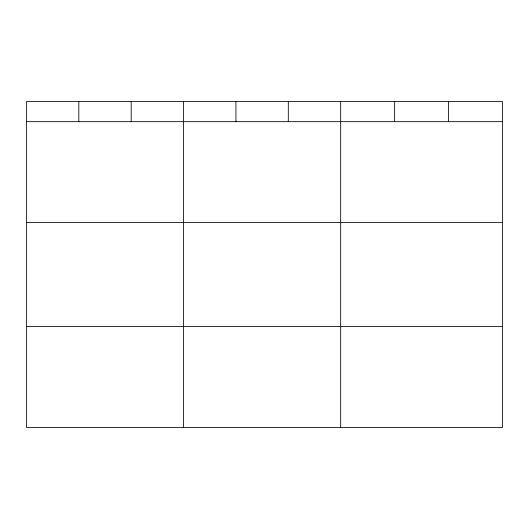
<?xml version="1.0" encoding="UTF-8"?>
<svg xmlns="http://www.w3.org/2000/svg" width="529" height="529" viewBox="0 0 529 529"><rect width="100%" height="100%" fill="white"/><g stroke="black" fill="none" stroke-linecap="round" stroke-linejoin="round"><path stroke-width="0.79" d="M502.55 121.67L502.55 427.425L26.45 427.425L26.45 101.575L502.55 101.575L502.55 121.67L26.45 121.67M26.45 222.57L502.55 222.57M26.45 326.525L502.55 326.525M448.592 101.575L448.592 121.67M394.634 101.575L394.634 121.67M340.676 101.575L340.676 427.425M288.305 101.575L288.305 121.67M235.934 101.575L235.934 121.67M183.563 101.575L183.563 427.425M131.192 101.575L131.192 121.67M78.821 101.575L78.821 121.67"/></g></svg>
